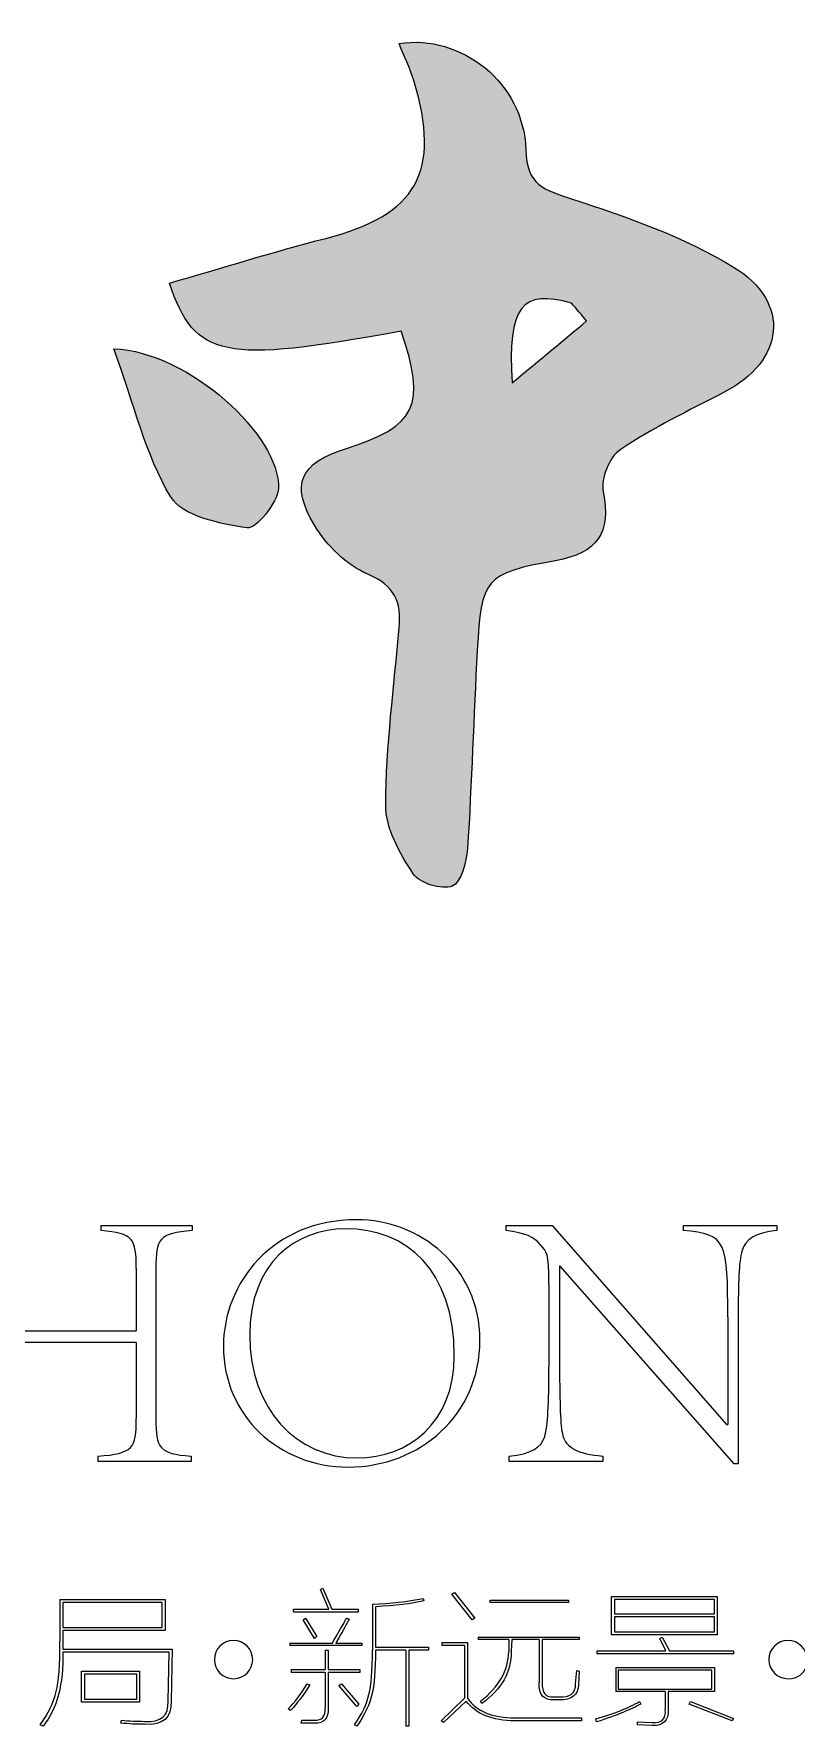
# Model space of a CAD drawing. Header units: inches. Extents: x -3272461 to -2504170, y 403793 to 1071042.
# Drawn here: x -2655359 to -2654286, y 691054 to 693437 of the extents above; entities that cross this region are included whole.
import ezdxf

# ---------------------------------------------------------------- set-up
doc = ezdxf.new("R2010")
doc.units = ezdxf.units.IN
doc.header["$LTSCALE"] = 1000
doc.header["$MEASUREMENT"] = 0
doc.layers.get('0').update_dxf_attribs({"lineweight": 18})

msp = doc.modelspace()

# ---------------------------------------------------------------- hatches: boundary and pattern name
h = msp.add_hatch(color=256)
edge = h.paths.add_edge_path(flags=0)
edge.add_spline(control_points=[(-2654841.7, 693018.6), (-2654806.1, 692913.1), (-2654820, 692884.7), (-2654920.1, 692852.9)], knot_values=[0, 0, 0, 0, 222.095352, 222.095352, 222.095352, 222.095352], weights=[1, 1, 1, 1], degree=3, periodic=0)
edge.add_spline(control_points=[(-2654920.1, 692852.9), (-2654983.8, 692832.6), (-2654998.5, 692803.2), (-2654963.8, 692745)], knot_values=[0, 0, 0, 0, 145.395063, 145.395063, 145.395063, 145.395063], weights=[1, 1, 1, 1], degree=3, periodic=0)
edge.add_spline(control_points=[(-2654963.8, 692745), (-2654946.9, 692716.7), (-2654918.6, 692688.8), (-2654888.9, 692676.2)], knot_values=[0, 0, 0, 0, 103.232479, 103.232479, 103.232479, 103.232479], weights=[1, 1, 1, 1], degree=3, periodic=0)
edge.add_spline(control_points=[(-2654888.9, 692676.2), (-2654850.3, 692659.9), (-2654841.5, 692637), (-2654844.6, 692601.1)], knot_values=[0, 0, 0, 0, 95.380814, 95.380814, 95.380814, 95.380814], weights=[1, 1, 1, 1], degree=3, periodic=0)
edge.add_spline(control_points=[(-2654844.6, 692601.1), (-2654851.9, 692517.7), (-2654863.1, 692434.3), (-2654863.6, 692350.7)], knot_values=[0, 0, 0, 0, 251.150003, 251.150003, 251.150003, 251.150003], weights=[1, 1, 1, 1], degree=3, periodic=0)
edge.add_spline(control_points=[(-2654863.6, 692350.7), (-2654863.9, 692318.3), (-2654843.8, 692283), (-2654824.9, 692254.3)], knot_values=[0, 0, 0, 0, 105.340649, 105.340649, 105.340649, 105.340649], weights=[1, 1, 1, 1], degree=3, periodic=0)
edge.add_spline(control_points=[(-2654824.9, 692254.3), (-2654816.2, 692241), (-2654784.5, 692231), (-2654770.1, 692236.9)], knot_values=[0, 0, 0, 0, 60.501459, 60.501459, 60.501459, 60.501459], weights=[1, 1, 1, 1], degree=3, periodic=0)
edge.add_spline(control_points=[(-2654770.1, 692236.9), (-2654757.5, 692241.8), (-2654749.7, 692270.8), (-2654748.5, 692289.8)], knot_values=[0, 0, 0, 0, 59.131644, 59.131644, 59.131644, 59.131644], weights=[1, 1, 1, 1], degree=3, periodic=0)
edge.add_spline(control_points=[(-2654748.5, 692289.8), (-2654742.4, 692382.7), (-2654740, 692475.9), (-2654734.7, 692568.9)], knot_values=[0, 0, 0, 0, 279.493308, 279.493308, 279.493308, 279.493308], weights=[1, 1, 1, 1], degree=3, periodic=0)
edge.add_spline(control_points=[(-2654734.7, 692568.9), (-2654729.1, 692670.6), (-2654724.9, 692676.8), (-2654624.5, 692695.2)], knot_values=[0, 0, 0, 0, 195.607582, 195.607582, 195.607582, 195.607582], weights=[1, 1, 1, 1], degree=3, periodic=0)
edge.add_spline(control_points=[(-2654624.5, 692695.2), (-2654566.1, 692706), (-2654545.5, 692733.4), (-2654557.5, 692792.6)], knot_values=[0, 0, 0, 0, 137.986296, 137.986296, 137.986296, 137.986296], weights=[1, 1, 1, 1], degree=3, periodic=0)
edge.add_spline(control_points=[(-2654557.5, 692792.6), (-2654561, 692810.5), (-2654548.8, 692841.2), (-2654533.8, 692851.2)], knot_values=[0, 0, 0, 0, 65.857334, 65.857334, 65.857334, 65.857334], weights=[1, 1, 1, 1], degree=3, periodic=0)
edge.add_spline(control_points=[(-2654533.8, 692851.2), (-2654487.6, 692882.2), (-2654437, 692906.8), (-2654387.3, 692932.4)], knot_values=[0, 0, 0, 0, 167.57061, 167.57061, 167.57061, 167.57061], weights=[1, 1, 1, 1], degree=3, periodic=0)
edge.add_spline(control_points=[(-2654387.3, 692932.4), (-2654302.9, 692975.7), (-2654291.9, 693058.6), (-2654374.1, 693108.8)], knot_values=[0, 0, 0, 0, 227.254913, 227.254913, 227.254913, 227.254913], weights=[1, 1, 1, 1], degree=3, periodic=0)
edge.add_spline(control_points=[(-2654374.1, 693108.8), (-2654443.8, 693151.5), (-2654523.9, 693179), (-2654602.2, 693205)], knot_values=[0, 0, 0, 0, 248.153102, 248.153102, 248.153102, 248.153102], weights=[1, 1, 1, 1], degree=3, periodic=0)
edge.add_spline(control_points=[(-2654602.2, 693205), (-2654641, 693217.9), (-2654665, 693223.1), (-2654666.5, 693274.3)], knot_values=[0, 0, 0, 0, 104.659074, 104.659074, 104.659074, 104.659074], weights=[1, 1, 1, 1], degree=3, periodic=0)
edge.add_spline(control_points=[(-2654666.5, 693274.3), (-2654669.2, 693368.1), (-2654757.3, 693437.2), (-2654844.8, 693423.6)], knot_values=[0, 0, 0, 0, 261.986042, 261.986042, 261.986042, 261.986042], weights=[1, 1, 1, 1], degree=3, periodic=0)
edge.add_spline(control_points=[(-2654844.8, 693423.6), (-2654837.7, 693406), (-2654829.4, 693389.3), (-2654824.1, 693371.6)], knot_values=[0, 0, 0, 0, 55.980452, 55.980452, 55.980452, 55.980452], weights=[1, 1, 1, 1], degree=3, periodic=0)
edge.add_spline(control_points=[(-2654824.1, 693371.6), (-2654785.1, 693242.3), (-2654819.6, 693182.2), (-2654947.9, 693149.2)], knot_values=[0, 0, 0, 0, 300.912516, 300.912516, 300.912516, 300.912516], weights=[1, 1, 1, 1], degree=3, periodic=0)
edge.add_spline(control_points=[(-2654947.9, 693149.2), (-2655021.7, 693130.2), (-2655094.4, 693107.3), (-2655167.8, 693086.1)], knot_values=[0, 0, 0, 0, 228.772567, 228.772567, 228.772567, 228.772567], weights=[1, 1, 1, 1], degree=3, periodic=0)
edge.add_spline(control_points=[(-2655167.8, 693086.1), (-2655132.7, 692980.1), (-2655091.6, 692972.3), (-2654841.7, 693018.6)], knot_values=[0, 0, 0, 0, 375.920052, 375.920052, 375.920052, 375.920052], weights=[1, 1, 1, 1], degree=3, periodic=0)
edge = h.paths.add_edge_path(flags=0)
edge.add_spline(control_points=[(-2654685.4, 692945.9), (-2654693.2, 693053.5), (-2654671.2, 693077.8), (-2654601.9, 693057.8)], knot_values=[0, 0, 0, 0, 182.185542, 182.185542, 182.185542, 182.185542], weights=[1, 1, 1, 1], degree=3, periodic=0)
edge.add_spline(control_points=[(-2654601.9, 693057.8), (-2654594.9, 693049.5), (-2654587.9, 693041.1), (-2654580.8, 693032.8)], knot_values=[0, 0, 0, 0, 32.685925, 32.685925, 32.685925, 32.685925], weights=[1, 1, 1, 1], degree=3, periodic=0)
edge.add_spline(control_points=[(-2654580.8, 693032.8), (-2654612.6, 693006.4), (-2654644.4, 692980), (-2654685.4, 692945.9)], knot_values=[0, 0, 0, 0, 135.931716, 135.931716, 135.931716, 135.931716], weights=[1, 1, 1, 1], degree=3, periodic=0)
h = msp.add_hatch(color=256)
edge = h.paths.add_edge_path(flags=0)
edge.add_spline(control_points=[(-2655166.4, 692785.4), (-2655150.1, 692758), (-2655097.1, 692747.2), (-2655058.8, 692741.3)], knot_values=[0, 0, 0, 0, 119.426089, 119.426089, 119.426089, 119.426089], weights=[1, 1, 1, 1], degree=3, periodic=0)
edge.add_spline(control_points=[(-2655058.8, 692741.3), (-2655046.5, 692739.4), (-2655015.5, 692776.7), (-2655014.6, 692796.9)], knot_values=[0, 0, 0, 0, 74.527892, 74.527892, 74.527892, 74.527892], weights=[1, 1, 1, 1], degree=3, periodic=0)
edge.add_spline(control_points=[(-2655014.6, 692796.9), (-2655011.5, 692870.8), (-2655140.4, 692989.4), (-2655246.1, 692993.7)], knot_values=[0, 0, 0, 0, 324.97153, 324.97153, 324.97153, 324.97153], weights=[1, 1, 1, 1], degree=3, periodic=0)
edge.add_spline(control_points=[(-2655246.1, 692993.7), (-2655217.7, 692915.1), (-2655201.7, 692844.5), (-2655166.4, 692785.4)], knot_values=[0, 0, 0, 0, 223.473372, 223.473372, 223.473372, 223.473372], weights=[1, 1, 1, 1], degree=3, periodic=0)

# ---------------------------------------------------------------- linework, layer by layer
for p, q in [((-2655264.5, 691759), (-2655264.5, 691751.6)), ((-2655136, 691759), (-2655136, 691751.6)), ((-2654694.5, 691759), (-2654694.5, 691751.6)), ((-2654444.9, 691759), (-2654444.9, 691751.6)), ((-2654313.3, 691759), (-2654313.3, 691751.6)), ((-2655214.6, 691698.5), (-2655214.6, 691610.4)), ((-2655187, 691698.5), (-2655187, 691487.2)), ((-2654619.1, 691701.7), (-2654619.1, 691560.5)), ((-2654633.9, 691675.7), (-2654633.9, 691560.5)), ((-2654382.3, 691630), (-2654382.3, 691478.7)), ((-2654367.5, 691630), (-2654367.5, 691423)), ((-2655214.6, 691593.9), (-2655214.6, 691487.2)), ((-2655268.7, 691434.1), (-2655268.7, 691426.7)), ((-2655137.6, 691434.1), (-2655137.6, 691426.7)), ((-2654690.2, 691434.1), (-2654690.2, 691426.7)), ((-2654558, 691434.1), (-2654558, 691426.7))]:
    msp.add_line(p, q)
at = {"lineweight": 9}
for p, q in [((-2654955.5, 691246.4), (-2654952.1, 691248)), ((-2654943.7, 691218.6), (-2654955.5, 691246.4)), ((-2654952.1, 691248), (-2654939.5, 691218.6)), ((-2654770.4, 691239.6), (-2654767, 691242.1)), ((-2654741.8, 691203.5), (-2654770.4, 691239.6)), ((-2654767, 691242.1), (-2654738.4, 691206)), ((-2654545.8, 691236.3), (-2654396.9, 691236.3)), ((-2654545.8, 691182.5), (-2654545.8, 691236.3)), ((-2654396.9, 691236.3), (-2654396.9, 691182.5)), ((-2655322.1, 691232.1), (-2655322.1, 691173.2)), ((-2655178.3, 691227.9), (-2655317.9, 691227.9)), ((-2655317.9, 691227.9), (-2655317.9, 691192.5)), ((-2655178.3, 691192.5), (-2655178.3, 691227.9)), ((-2655174.1, 691232.1), (-2655174.1, 691188.3)), ((-2654993.3, 691214.4), (-2654993.3, 691218.6)), ((-2654993.3, 691218.6), (-2654943.7, 691218.6)), ((-2654902.5, 691214.4), (-2654993.3, 691214.4)), ((-2654939.5, 691218.6), (-2654902.5, 691218.6)), ((-2654902.5, 691218.6), (-2654902.5, 691214.4)), ((-2654882.3, 691225.3), (-2654882.3, 691160.6)), ((-2654878.1, 691222), (-2654878.1, 691164.8)), ((-2654716.6, 691231.2), (-2654606.4, 691231.2)), ((-2654716.6, 691227.9), (-2654716.6, 691231.2)), ((-2654606.4, 691227.9), (-2654716.6, 691227.9)), ((-2654606.4, 691231.2), (-2654606.4, 691227.9)), ((-2654401.1, 691232.1), (-2654541.6, 691232.1)), ((-2654541.6, 691232.1), (-2654541.6, 691211.9)), ((-2654541.6, 691211.9), (-2654401.1, 691211.9)), ((-2654401.1, 691211.9), (-2654401.1, 691232.1)), ((-2655317.9, 691192.5), (-2655178.3, 691192.5)), ((-2655317.9, 691188.3), (-2655317.9, 691173.2)), ((-2654979.9, 691203.5), (-2654976.5, 691206)), ((-2654963.9, 691177.4), (-2654979.9, 691203.5)), ((-2654976.5, 691206), (-2654960.5, 691179.9)), ((-2654738.4, 691206), (-2654741.8, 691203.5)), ((-2654401.1, 691207.7), (-2654541.6, 691207.7)), ((-2654541.6, 691207.7), (-2654541.6, 691186.6)), ((-2654401.1, 691186.6), (-2654401.1, 691207.7)), ((-2655317.9, 691173.2), (-2655317.9, 691162.3)), ((-2654998.4, 691170.7), (-2654998.4, 691167.3)), ((-2654960.5, 691179.9), (-2654963.9, 691177.4)), ((-2654897.4, 691170.7), (-2654897.4, 691167.3)), ((-2654803.2, 691164.8), (-2654803.2, 691160.6)), ((-2654784.7, 691171.5), (-2654784.7, 691167.3)), ((-2654752.8, 691167.3), (-2654752.8, 691093.3)), ((-2654748.5, 691171.5), (-2654748.5, 691093.3)), ((-2654733.4, 691179.1), (-2654733.4, 691175.7)), ((-2654690.5, 691175.7), (-2654690.5, 691158.9)), ((-2654647.6, 691175.7), (-2654647.6, 691115.1)), ((-2654643.4, 691175.7), (-2654643.4, 691115.1)), ((-2654591.3, 691179.1), (-2654591.3, 691175.7)), ((-2654396.9, 691182.5), (-2654545.8, 691182.5)), ((-2654541.6, 691186.6), (-2654401.1, 691186.6)), ((-2654477.7, 691177.4), (-2654474.3, 691179.1)), ((-2654469.3, 691159.7), (-2654477.7, 691177.4)), ((-2654474.3, 691179.1), (-2654464.2, 691159.7)), ((-2654948.7, 691160.6), (-2654948.7, 691133.7)), ((-2654944.5, 691160.6), (-2654944.5, 691133.7)), ((-2654835.2, 691160.6), (-2654835.2, 691053.7)), ((-2654831, 691160.6), (-2654831, 691053.7)), ((-2654566, 691155.5), (-2654566, 691159.7)), ((-2654566, 691159.7), (-2654469.3, 691159.7)), ((-2654374.2, 691155.5), (-2654566, 691155.5)), ((-2654464.2, 691159.7), (-2654374.2, 691159.7)), ((-2654374.2, 691159.7), (-2654374.2, 691155.5)), ((-2655291.9, 691131.1), (-2655210.3, 691131.1)), ((-2655291.9, 691087.4), (-2655291.9, 691131.1)), ((-2655213.7, 691126.9), (-2655287.7, 691126.9)), ((-2655287.7, 691126.9), (-2655287.7, 691091.6)), ((-2655213.7, 691091.6), (-2655213.7, 691126.9)), ((-2655210.3, 691131.1), (-2655210.3, 691087.4)), ((-2654996.7, 691133.7), (-2654996.7, 691129.4)), ((-2654948.7, 691129.4), (-2654948.7, 691079)), ((-2654944.5, 691129.4), (-2654944.5, 691079)), ((-2654900, 691133.7), (-2654900, 691129.4)), ((-2654539.9, 691136.2), (-2654539.9, 691102.5)), ((-2654404.5, 691132.8), (-2654536.6, 691132.8)), ((-2654536.6, 691132.8), (-2654536.6, 691105.9)), ((-2654404.5, 691105.9), (-2654404.5, 691132.8)), ((-2654401.1, 691136.2), (-2654401.1, 691102.5)), ((-2655287.7, 691091.6), (-2655213.7, 691091.6)), ((-2654929.4, 691110.9), (-2654926, 691113.5)), ((-2654904.2, 691081.5), (-2654929.4, 691110.9)), ((-2654926, 691113.5), (-2654901.6, 691084.9)), ((-2654536.6, 691105.9), (-2654404.5, 691105.9)), ((-2654470.1, 691102.5), (-2654470.1, 691077.3)), ((-2654465.9, 691102.5), (-2654465.9, 691077.3)), ((-2655210.3, 691087.4), (-2655291.9, 691087.4)), ((-2654901.6, 691084.9), (-2654904.2, 691081.5)), ((-2654436.5, 691084.9), (-2654434.8, 691088.3)), ((-2654375.9, 691061.3), (-2654436.5, 691084.9)), ((-2654434.8, 691088.3), (-2654374.2, 691064.7)), ((-2654587.9, 691065.5), (-2654587.9, 691061.3)), ((-2654509.7, 691059.6), (-2654509.7, 691055.4)), ((-2654374.2, 691064.7), (-2654375.9, 691061.3))]:
    msp.add_line(p, q, dxfattribs=at)
for points in [[(-2654844.8, 693423.6), (-2654757.3, 693437.2), (-2654669.2, 693368.1), (-2654666.5, 693274.3)], [(-2654824.1, 693371.6), (-2654829.4, 693389.3), (-2654837.7, 693406), (-2654844.8, 693423.6)], [(-2654947.9, 693149.2), (-2654819.6, 693182.2), (-2654785.1, 693242.3), (-2654824.1, 693371.6)], [(-2654666.5, 693274.3), (-2654665, 693223.1), (-2654641, 693217.9), (-2654602.2, 693205)], [(-2654602.2, 693205), (-2654523.9, 693179), (-2654443.8, 693151.5), (-2654374.1, 693108.8)], [(-2655167.8, 693086.1), (-2655094.4, 693107.3), (-2655021.7, 693130.2), (-2654947.9, 693149.2)], [(-2654374.1, 693108.8), (-2654291.9, 693058.6), (-2654302.9, 692975.7), (-2654387.3, 692932.4)], [(-2654841.7, 693018.6), (-2655091.6, 692972.3), (-2655132.7, 692980.1), (-2655167.8, 693086.1)], [(-2654601.9, 693057.8), (-2654671.2, 693077.8), (-2654693.2, 693053.5), (-2654685.4, 692945.9)], [(-2654580.8, 693032.8), (-2654587.9, 693041.1), (-2654594.9, 693049.5), (-2654601.9, 693057.8)], [(-2654685.4, 692945.9), (-2654644.4, 692980), (-2654612.6, 693006.4), (-2654580.8, 693032.8)], [(-2654920.1, 692852.9), (-2654820, 692884.7), (-2654806.1, 692913.1), (-2654841.7, 693018.6)], [(-2655246.1, 692993.7), (-2655140.4, 692989.4), (-2655011.5, 692870.8), (-2655014.6, 692796.9)], [(-2655166.4, 692785.4), (-2655201.7, 692844.5), (-2655217.7, 692915.1), (-2655246.1, 692993.7)], [(-2654387.3, 692932.4), (-2654437, 692906.8), (-2654487.6, 692882.2), (-2654533.8, 692851.2)], [(-2654963.8, 692745), (-2654998.5, 692803.2), (-2654983.8, 692832.6), (-2654920.1, 692852.9)], [(-2654533.8, 692851.2), (-2654548.8, 692841.2), (-2654561, 692810.5), (-2654557.5, 692792.6)], [(-2655058.8, 692741.3), (-2655097.1, 692747.2), (-2655150.1, 692758), (-2655166.4, 692785.4)], [(-2655014.6, 692796.9), (-2655015.5, 692776.7), (-2655046.5, 692739.4), (-2655058.8, 692741.3)], [(-2654557.5, 692792.6), (-2654545.5, 692733.4), (-2654566.1, 692706), (-2654624.5, 692695.2)], [(-2654888.9, 692676.2), (-2654918.6, 692688.8), (-2654946.9, 692716.7), (-2654963.8, 692745)], [(-2654624.5, 692695.2), (-2654724.9, 692676.8), (-2654729.1, 692670.6), (-2654734.7, 692568.9)], [(-2654844.6, 692601.1), (-2654841.5, 692637), (-2654850.3, 692659.9), (-2654888.9, 692676.2)], [(-2654863.6, 692350.7), (-2654863.1, 692434.3), (-2654851.9, 692517.7), (-2654844.6, 692601.1)], [(-2654734.7, 692568.9), (-2654740, 692475.9), (-2654742.4, 692382.7), (-2654748.5, 692289.8)], [(-2654824.9, 692254.3), (-2654843.8, 692283), (-2654863.9, 692318.3), (-2654863.6, 692350.7)], [(-2654748.5, 692289.8), (-2654749.7, 692270.8), (-2654757.5, 692241.8), (-2654770.1, 692236.9)], [(-2654770.1, 692236.9), (-2654784.5, 692231), (-2654816.2, 692241), (-2654824.9, 692254.3)], [(-2655264.5, 691759), (-2655264.5, 691759), (-2655136, 691759), (-2655136, 691759)], [(-2654694.5, 691759), (-2654694.5, 691759), (-2654629.2, 691759), (-2654629.2, 691759)], [(-2654629.2, 691759), (-2654629.2, 691759), (-2654383.9, 691478.7), (-2654383.9, 691478.7)], [(-2654444.9, 691759), (-2654444.9, 691759), (-2654313.3, 691759), (-2654313.3, 691759)], [(-2655214.6, 691698.5), (-2655214.6, 691739.9), (-2655218.8, 691747.9), (-2655264.5, 691751.6)], [(-2655136, 691751.6), (-2655182.8, 691747.9), (-2655187, 691739.9), (-2655187, 691698.5)], [(-2654920, 691754.3), (-2654990.6, 691753.7), (-2655054.9, 691706.5), (-2655054.9, 691604)], [(-2654646.2, 691732), (-2654655.2, 691742.6), (-2654666.3, 691748.4), (-2654694.5, 691751.6)], [(-2654382.3, 691630), (-2654382.3, 691733.5), (-2654382.8, 691747.4), (-2654444.9, 691751.6)], [(-2654313.3, 691751.6), (-2654344.1, 691748.9), (-2654357.3, 691738.9), (-2654362.1, 691723.5)], [(-2654633.9, 691675.7), (-2654633.9, 691722.9), (-2654636.6, 691720.3), (-2654646.2, 691732)], [(-2654362.1, 691723.5), (-2654366.9, 691707), (-2654367.5, 691679.9), (-2654367.5, 691630)], [(-2654373.3, 691423), (-2654373.3, 691423), (-2654618, 691701.7), (-2654618, 691701.7)], [(-2654618, 691701.7), (-2654618, 691701.7), (-2654619.1, 691701.7), (-2654619.1, 691701.7)], [(-2655438.6, 691610.4), (-2655438.6, 691610.4), (-2655214.6, 691610.4), (-2655214.6, 691610.4)], [(-2655214.6, 691593.9), (-2655214.6, 691593.9), (-2655438.6, 691593.9), (-2655438.6, 691593.9)], [(-2654639.8, 691461.7), (-2654635.5, 691477.7), (-2654633.9, 691506.9), (-2654633.9, 691560.5)], [(-2654619.1, 691560.5), (-2654618.5, 691506.9), (-2654618, 691477.7), (-2654614.3, 691462.8)], [(-2655268.7, 691434.1), (-2655218.8, 691437.3), (-2655214.6, 691445.3), (-2655214.6, 691487.2)], [(-2655187, 691487.2), (-2655187, 691445.3), (-2655182.8, 691437.3), (-2655137.6, 691434.1)], [(-2654383.9, 691478.7), (-2654383.9, 691478.7), (-2654382.3, 691478.7), (-2654382.3, 691478.7)], [(-2654690.2, 691434.1), (-2654658.9, 691436.2), (-2654644, 691446.9), (-2654639.8, 691461.7)], [(-2654614.3, 691462.8), (-2654609.5, 691446.3), (-2654593.6, 691436.8), (-2654558, 691434.1)], [(-2655137.6, 691426.7), (-2655137.6, 691426.7), (-2655268.7, 691426.7), (-2655268.7, 691426.7)], [(-2654558, 691426.7), (-2654558, 691426.7), (-2654690.2, 691426.7), (-2654690.2, 691426.7)], [(-2654367.5, 691423), (-2654367.5, 691423), (-2654373.3, 691423), (-2654373.3, 691423)]]:
    msp.add_open_spline(points, degree=3)
for points, knots in [([(-2654731, 691597.6), (-2654731, 691492), (-2654815.4, 691418.7), (-2654916.3, 691418.7), (-2655013.5, 691418.7), (-2655092, 691490.4), (-2655092, 691588.6), (-2655092, 691677.8), (-2655023, 691767), (-2654904.6, 691767), (-2654816, 691767), (-2654731, 691700.6), (-2654731, 691597.6)], [0, 0, 0, 0, 272.371618, 272.371618, 272.371618, 544.743236, 544.743236, 544.743236, 817.114854, 817.114854, 817.114854, 1089.486472, 1089.486472, 1089.486472, 1089.486472]), ([(-2655054.9, 691604), (-2655054.9, 691500.5), (-2654989.6, 691431.5), (-2654903.6, 691431.5), (-2654831.9, 691431.5), (-2654767.1, 691480.8), (-2654767.1, 691575.4), (-2654767.1, 691695.9), (-2654834.6, 691754.3), (-2654920, 691754.3)], [0, 0, 0, 0, 242.05374, 242.05374, 242.05374, 484.107479, 484.107479, 484.107479, 726.161219, 726.161219, 726.161219, 726.161219])]:
    msp.add_open_spline(points, degree=3, knots=knots)
for points in [[(-2655322.1, 691232.1), (-2655322.1, 691232.1), (-2655174.1, 691232.1), (-2655174.1, 691232.1)], [(-2654882.3, 691225.3), (-2654856.5, 691226.5), (-2654832.7, 691229.3), (-2654810.8, 691233.7)], [(-2654810, 691230.4), (-2654827.3, 691225.9), (-2654850.1, 691223.1), (-2654878.1, 691222)], [(-2654810.8, 691233.7), (-2654810.8, 691233.7), (-2654810, 691230.4), (-2654810, 691230.4)], [(-2655174.1, 691188.3), (-2655174.1, 691188.3), (-2655317.9, 691188.3), (-2655317.9, 691188.3)], [(-2654938.6, 691170.7), (-2654937, 691174), (-2654933.6, 691179.9), (-2654928.6, 691188.3)], [(-2654915.1, 691204.3), (-2654917.9, 691198.7), (-2654923.8, 691188), (-2654932.8, 691172.4)], [(-2654928.6, 691188.3), (-2654923.5, 691197.3), (-2654920.1, 691203.2), (-2654918.5, 691206)], [(-2654918.5, 691206), (-2654918.5, 691206), (-2654915.1, 691204.3), (-2654915.1, 691204.3)], [(-2655327.2, 691102.5), (-2655323.8, 691116.5), (-2655322.1, 691140.1), (-2655322.1, 691173.2)], [(-2654897.4, 691167.3), (-2654897.4, 691167.3), (-2654998.4, 691167.3), (-2654998.4, 691167.3)], [(-2654998.4, 691170.7), (-2654998.4, 691170.7), (-2654938.6, 691170.7), (-2654938.6, 691170.7)], [(-2654933.6, 691170.7), (-2654933.6, 691170.7), (-2654897.4, 691170.7), (-2654897.4, 691170.7)], [(-2654932.8, 691172.4), (-2654933.3, 691171.8), (-2654933.6, 691171.2), (-2654933.6, 691170.7)], [(-2654878.1, 691164.8), (-2654878.1, 691164.8), (-2654803.2, 691164.8), (-2654803.2, 691164.8)], [(-2654784.7, 691171.5), (-2654784.7, 691171.5), (-2654748.5, 691171.5), (-2654748.5, 691171.5)], [(-2654752.8, 691167.3), (-2654752.8, 691167.3), (-2654784.7, 691167.3), (-2654784.7, 691167.3)], [(-2654733.4, 691179.1), (-2654733.4, 691179.1), (-2654591.3, 691179.1), (-2654591.3, 691179.1)], [(-2654690.5, 691175.7), (-2654690.5, 691175.7), (-2654733.4, 691175.7), (-2654733.4, 691175.7)], [(-2654686.3, 691175.7), (-2654686.3, 691175.7), (-2654687.1, 691158.9), (-2654687.1, 691158.9)], [(-2654647.6, 691175.7), (-2654647.6, 691175.7), (-2654686.3, 691175.7), (-2654686.3, 691175.7)], [(-2654591.3, 691175.7), (-2654591.3, 691175.7), (-2654643.4, 691175.7), (-2654643.4, 691175.7)], [(-2655317.9, 691158.1), (-2655316.8, 691113.2), (-2655326.1, 691078.4), (-2655345.7, 691053.7)], [(-2655317.9, 691162.3), (-2655317.9, 691162.3), (-2655164, 691162.3), (-2655164, 691162.3)], [(-2655168.2, 691158.1), (-2655168.2, 691158.1), (-2655317.9, 691158.1), (-2655317.9, 691158.1)], [(-2655169.9, 691089.1), (-2655169.9, 691089.1), (-2655168.2, 691158.1), (-2655168.2, 691158.1)], [(-2655164, 691162.3), (-2655164, 691162.3), (-2655165.7, 691089.1), (-2655165.7, 691089.1)], [(-2654948.7, 691160.6), (-2654948.7, 691160.6), (-2654944.5, 691160.6), (-2654944.5, 691160.6)], [(-2654887.3, 691098.3), (-2654884, 691111.2), (-2654882.3, 691132), (-2654882.3, 691160.6)], [(-2654878.1, 691160.6), (-2654878.1, 691132.5), (-2654879.8, 691111.8), (-2654883.1, 691098.3)], [(-2654835.2, 691160.6), (-2654835.2, 691160.6), (-2654878.1, 691160.6), (-2654878.1, 691160.6)], [(-2654803.2, 691160.6), (-2654803.2, 691160.6), (-2654831, 691160.6), (-2654831, 691160.6)], [(-2654730, 691089.1), (-2654704.3, 691108.7), (-2654691.1, 691132), (-2654690.5, 691158.9)], [(-2654687.1, 691158.9), (-2654686.6, 691130.3), (-2654700.3, 691105.9), (-2654728.4, 691085.7)], [(-2654996.7, 691133.7), (-2654996.7, 691133.7), (-2654948.7, 691133.7), (-2654948.7, 691133.7)], [(-2654948.7, 691129.4), (-2654948.7, 691129.4), (-2654996.7, 691129.4), (-2654996.7, 691129.4)], [(-2654944.5, 691133.7), (-2654944.5, 691133.7), (-2654900, 691133.7), (-2654900, 691133.7)], [(-2654900, 691129.4), (-2654900, 691129.4), (-2654944.5, 691129.4), (-2654944.5, 691129.4)], [(-2654596.3, 691113.5), (-2654596.3, 691113.5), (-2654594.6, 691132), (-2654594.6, 691132)], [(-2654594.6, 691132), (-2654594.6, 691132), (-2654591.3, 691131.1), (-2654591.3, 691131.1)], [(-2654591.3, 691131.1), (-2654591.3, 691131.1), (-2654592.1, 691112.6), (-2654592.1, 691112.6)], [(-2654539.9, 691136.2), (-2654539.9, 691136.2), (-2654401.1, 691136.2), (-2654401.1, 691136.2)], [(-2655349.9, 691055.4), (-2655338.1, 691071.7), (-2655330.6, 691087.4), (-2655327.2, 691102.5)], [(-2655000.9, 691078.1), (-2654991.9, 691087.1), (-2654982.9, 691098.9), (-2654974, 691113.5)], [(-2654970.6, 691111.8), (-2654979, 691097.8), (-2654988, 691085.7), (-2654997.5, 691075.6)], [(-2654974, 691113.5), (-2654974, 691113.5), (-2654970.6, 691111.8), (-2654970.6, 691111.8)], [(-2654907.5, 691055.4), (-2654896.9, 691070.6), (-2654890.2, 691084.9), (-2654887.3, 691098.3)], [(-2654883.1, 691098.3), (-2654885.9, 691084.9), (-2654892.9, 691070), (-2654904.2, 691053.7)], [(-2654785.5, 691061.3), (-2654785.5, 691061.3), (-2654752.8, 691093.3), (-2654752.8, 691093.3)], [(-2654748.5, 691093.3), (-2654736.2, 691074.8), (-2654713.8, 691065.5), (-2654681.3, 691065.5)], [(-2654626.6, 691090.8), (-2654641.2, 691089.6), (-2654648.2, 691097.8), (-2654647.6, 691115.1)], [(-2654643.4, 691115.1), (-2654644, 691100.6), (-2654638.4, 691093.8), (-2654626.6, 691095)], [(-2654626.6, 691095), (-2654626.6, 691095), (-2654619, 691095), (-2654619, 691095)], [(-2654619, 691095), (-2654603.9, 691093.8), (-2654596.3, 691100), (-2654596.3, 691113.5)], [(-2654592.1, 691112.6), (-2654592.7, 691097.5), (-2654601.6, 691090.2), (-2654619, 691090.8)], [(-2654470.1, 691102.5), (-2654470.1, 691102.5), (-2654539.9, 691102.5), (-2654539.9, 691102.5)], [(-2654401.1, 691102.5), (-2654401.1, 691102.5), (-2654465.9, 691102.5), (-2654465.9, 691102.5)], [(-2655165.7, 691089.1), (-2655164.6, 691065.5), (-2655176.9, 691054.6), (-2655202.7, 691056.3)], [(-2655202.7, 691060.5), (-2655179.7, 691058.8), (-2655168.8, 691068.4), (-2655169.9, 691089.1)], [(-2654997.5, 691075.6), (-2654997.5, 691075.6), (-2655000.9, 691078.1), (-2655000.9, 691078.1)], [(-2654944.5, 691079), (-2654944, 691064.4), (-2654950.4, 691057.4), (-2654963.9, 691058)], [(-2654963.9, 691062.2), (-2654953.2, 691061.6), (-2654948.2, 691067.2), (-2654948.7, 691079)], [(-2654750.2, 691089.1), (-2654750.2, 691089.1), (-2654782.2, 691058.8), (-2654782.2, 691058.8)], [(-2654681.3, 691061.3), (-2654713.8, 691061.3), (-2654736.8, 691070.6), (-2654750.2, 691089.1)], [(-2654728.4, 691085.7), (-2654728.4, 691085.7), (-2654730, 691089.1), (-2654730, 691089.1)], [(-2654619, 691090.8), (-2654619, 691090.8), (-2654626.6, 691090.8), (-2654626.6, 691090.8)], [(-2654567.7, 691063.9), (-2654542.5, 691071.1), (-2654522, 691079.3), (-2654506.3, 691088.3)], [(-2654504.6, 691084.9), (-2654517.5, 691077.6), (-2654538.2, 691069.2), (-2654566.8, 691059.6)], [(-2654506.3, 691088.3), (-2654506.3, 691088.3), (-2654504.6, 691084.9), (-2654504.6, 691084.9)], [(-2654465.9, 691077.3), (-2654465.4, 691061.6), (-2654472.9, 691054), (-2654488.6, 691054.6)], [(-2654488.6, 691058.8), (-2654475.2, 691057.7), (-2654469, 691063.9), (-2654470.1, 691077.3)], [(-2655345.7, 691053.7), (-2655345.7, 691053.7), (-2655349.9, 691055.4), (-2655349.9, 691055.4)], [(-2655236.4, 691058), (-2655236.4, 691058), (-2655235.5, 691062.2), (-2655235.5, 691062.2)], [(-2655202.7, 691056.3), (-2655213.9, 691056.3), (-2655225.2, 691056.8), (-2655236.4, 691058)], [(-2655235.5, 691062.2), (-2655224.9, 691061), (-2655213.9, 691060.5), (-2655202.7, 691060.5)], [(-2654982.4, 691058), (-2654982.4, 691058), (-2654981.5, 691062.2), (-2654981.5, 691062.2)], [(-2654963.9, 691058), (-2654970.1, 691058), (-2654976.2, 691058), (-2654982.4, 691058)], [(-2654981.5, 691062.2), (-2654975.4, 691062.2), (-2654969.5, 691062.2), (-2654963.9, 691062.2)], [(-2654904.2, 691053.7), (-2654904.2, 691053.7), (-2654907.5, 691055.4), (-2654907.5, 691055.4)], [(-2654831, 691053.7), (-2654831, 691053.7), (-2654835.2, 691053.7), (-2654835.2, 691053.7)], [(-2654782.2, 691058.8), (-2654782.2, 691058.8), (-2654785.5, 691061.3), (-2654785.5, 691061.3)], [(-2654681.3, 691065.5), (-2654681.3, 691065.5), (-2654587.9, 691065.5), (-2654587.9, 691065.5)], [(-2654587.9, 691061.3), (-2654587.9, 691061.3), (-2654681.3, 691061.3), (-2654681.3, 691061.3)], [(-2654566.8, 691059.6), (-2654566.8, 691059.6), (-2654567.7, 691063.9), (-2654567.7, 691063.9)], [(-2654509.7, 691059.6), (-2654509.7, 691059.6), (-2654488.6, 691058.8), (-2654488.6, 691058.8)], [(-2654488.6, 691054.6), (-2654488.6, 691054.6), (-2654509.7, 691055.4), (-2654509.7, 691055.4)]]:
    msp.add_open_spline(points, degree=3, dxfattribs=at)
for points, knots in [([(-2655050.8, 691147.5), (-2655050.8, 691132.7), (-2655062.9, 691120.6), (-2655077.8, 691120.6), (-2655092.7, 691120.6), (-2655104.7, 691132.7), (-2655104.7, 691147.5), (-2655104.7, 691162.4), (-2655092.7, 691174.4), (-2655077.8, 691174.4), (-2655062.9, 691174.4), (-2655050.8, 691162.4), (-2655050.8, 691147.5)], [0, 0, 0, 0, 41.210173, 41.210173, 41.210173, 82.420345, 82.420345, 82.420345, 123.630518, 123.630518, 123.630518, 164.840691, 164.840691, 164.840691, 164.840691]), ([(-2654270.6, 691147.5), (-2654270.6, 691147.5), (-2654270.6, 691147.5), (-2654270.6, 691147.5), (-2654270.6, 691147.5), (-2654270.6, 691147.5), (-2654270.6, 691132.7), (-2654282.7, 691120.6), (-2654297.6, 691120.6), (-2654312.4, 691120.6), (-2654324.5, 691132.7), (-2654324.5, 691147.5), (-2654324.5, 691162.4), (-2654312.4, 691174.4), (-2654297.6, 691174.4), (-2654282.7, 691174.4), (-2654270.6, 691162.4), (-2654270.6, 691147.5)], [0, 0, 0, 0, 1.299713, 2.599425, 5.198851, 10.397701, 20.795402, 41.590805, 41.590805, 41.590805, 83.181609, 83.181609, 83.181609, 124.772414, 124.772414, 124.772414, 166.363219, 166.363219, 166.363219, 166.363219])]:
    msp.add_open_spline(points, degree=3, knots=knots, dxfattribs=at)

doc.saveas('drawing.dxf')
